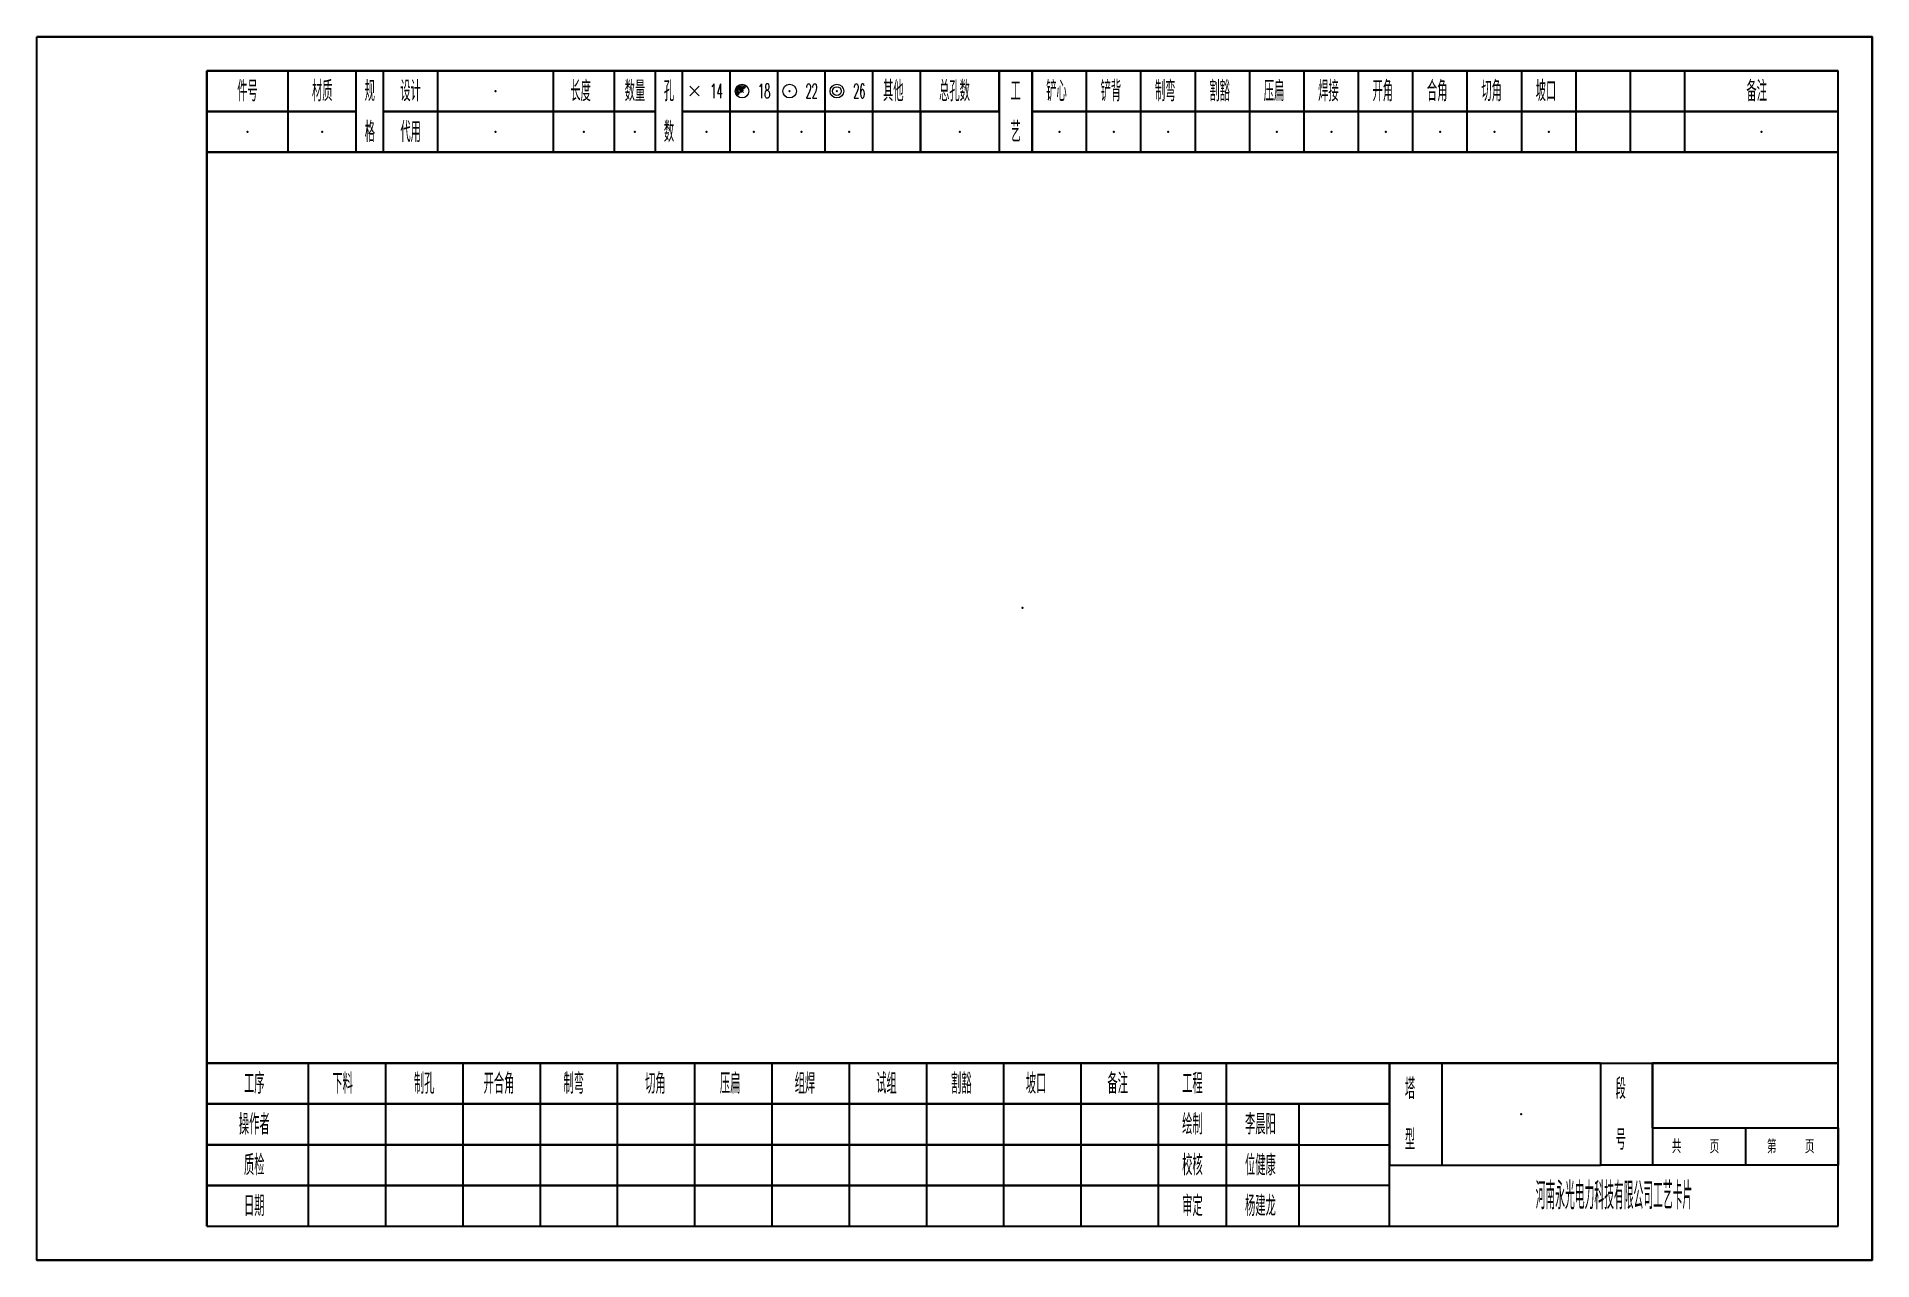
# Model space of a CAD drawing. Header units: inches. Extents: x 0 to 270, y 0 to 180.
import ezdxf
from ezdxf.enums import TextEntityAlignment as Align

# ---------------------------------------------------------------- set-up
doc = ezdxf.new("R2010")
doc.units = ezdxf.units.IN
doc.header["$LTSCALE"] = 20
doc.header["$MEASUREMENT"] = 0
doc.layers.add('4', color=7, linetype='Continuous', lineweight=25)
doc.styles.get("Standard").update_dxf_attribs({"font": 'simplex', "width": 0.7, "bigfont": 'gbhzfs.shx'})

msp = doc.modelspace()

# ---------------------------------------------------------------- linework, layer by layer
at = {"color": 0, "linetype": 'Continuous'}
msp.add_lwpolyline([(0, 180), (270, 180), (270, 0), (0, 0)], close=True, dxfattribs=at)
for p in [(67.5, 172), (31, 166), (42, 166), (67.5, 166), (80.5, 166), (88, 166), (98.5, 166), (105.5, 166), (112.5, 166), (119.5, 166), (135.78, 166), (150.43, 166), (158.43, 166), (166.43, 166), (182.43, 166), (190.43, 166), (198.43, 166), (206.43, 166), (214.43, 166), (222.43, 166), (253.72, 166), (145, 96), (218.34, 21.5)]:
    msp.add_point(p)
at = {"layer": '4', "color": 7, "linetype": 'Continuous', "lineweight": 25}
for p, q in [((270, 180), (0, 180)), ((0, 0), (0, 180)), ((270, 0), (270, 180)), ((25, 175), (25, 5)), ((25, 175), (265, 175)), ((37, 175), (25, 175)), ((25, 169), (25, 175)), ((265, 175), (25, 175)), ((25, 5), (25, 175)), ((37, 169), (37, 175)), ((47, 175), (37, 175)), ((37, 169), (37, 175)), ((47, 169), (47, 175)), ((51, 175), (47, 175)), ((47, 163), (47, 175)), ((59, 175), (51, 175)), ((51, 169), (51, 175)), ((51, 163), (51, 175)), ((59, 169), (59, 175)), ((76, 175), (59, 175)), ((59, 169), (59, 175)), ((76, 169), (76, 175)), ((85, 175), (76, 175)), ((76, 169), (76, 175)), ((85, 169), (85, 175)), ((91, 175), (85, 175)), ((85, 169), (85, 175)), ((91, 169), (91, 175)), ((95, 175), (91, 175)), ((91, 163), (91, 175)), ((95, 163), (95, 175)), ((102, 175), (95, 175)), ((95, 169), (95, 175)), ((102, 169), (102, 175)), ((109, 175), (102, 175)), ((102, 169), (102, 175)), ((109, 169), (109, 175)), ((116, 175), (109, 175)), ((109, 169), (109, 175)), ((116, 169), (116, 175)), ((123, 175), (116, 175)), ((116, 169), (116, 175)), ((123, 169), (123, 175)), ((130, 175), (123, 175)), ((123, 169), (123, 175)), ((130, 169), (130, 175)), ((141.57, 175), (130, 175)), ((130, 169), (130, 175)), ((141.57, 169), (141.57, 175)), ((146.43, 175), (141.57, 175)), ((141.57, 175), (141.57, 163)), ((154.43, 175), (146.43, 175)), ((146.43, 169), (146.43, 175)), ((146.43, 175), (146.43, 163)), ((154.43, 169), (154.43, 175)), ((162.43, 175), (154.43, 175)), ((154.43, 169), (154.43, 175)), ((162.43, 169), (162.43, 175)), ((170.43, 175), (162.43, 175)), ((162.43, 169), (162.43, 175)), ((170.43, 169), (170.43, 175)), ((178.43, 175), (170.43, 175)), ((170.43, 169), (170.43, 175)), ((178.43, 169), (178.43, 175)), ((186.43, 175), (178.43, 175)), ((178.43, 169), (178.43, 175)), ((186.43, 169), (186.43, 175)), ((194.43, 175), (186.43, 175)), ((186.43, 169), (186.43, 175)), ((194.43, 169), (194.43, 175)), ((202.43, 175), (194.43, 175)), ((194.43, 169), (194.43, 175)), ((202.43, 169), (202.43, 175)), ((210.43, 175), (202.43, 175)), ((202.43, 169), (202.43, 175)), ((210.43, 169), (210.43, 175)), ((218.43, 175), (210.43, 175)), ((210.43, 169), (210.43, 175)), ((218.43, 169), (218.43, 175)), ((226.43, 175), (218.43, 175)), ((218.43, 169), (218.43, 175)), ((226.43, 169), (226.43, 175)), ((234.43, 175), (226.43, 175)), ((226.43, 169), (226.43, 175)), ((234.43, 169), (234.43, 175)), ((242.43, 175), (234.43, 175)), ((234.43, 169), (234.43, 175)), ((242.43, 169), (242.43, 175)), ((265, 175), (242.43, 175)), ((242.43, 169), (242.43, 175)), ((265, 5), (265, 175)), ((265, 169), (265, 175)), ((265, 5), (265, 175)), ((25, 169), (37, 169)), ((37, 169), (25, 169)), ((25, 163), (25, 169)), ((37, 169), (47, 169)), ((37, 163), (37, 169)), ((47, 169), (37, 169)), ((37, 163), (37, 169)), ((47, 163), (47, 169)), ((51, 169), (59, 169)), ((59, 169), (51, 169)), ((51, 163), (51, 169)), ((59, 163), (59, 169)), ((59, 169), (76, 169)), ((76, 169), (59, 169)), ((59, 163), (59, 169)), ((76, 163), (76, 169)), ((76, 169), (85, 169)), ((85, 169), (76, 169)), ((76, 163), (76, 169)), ((85, 163), (85, 169)), ((85, 169), (91, 169)), ((91, 169), (85, 169)), ((85, 163), (85, 169)), ((91, 163), (91, 169)), ((95, 169), (102, 169)), ((102, 169), (95, 169)), ((95, 163), (95, 169)), ((102, 163), (102, 169)), ((102, 169), (109, 169)), ((109, 169), (102, 169)), ((102, 163), (102, 169)), ((109, 163), (109, 169)), ((109, 169), (116, 169)), ((116, 169), (109, 169)), ((109, 163), (109, 169)), ((116, 163), (116, 169)), ((116, 169), (123, 169)), ((123, 169), (116, 169)), ((116, 163), (116, 169)), ((123, 163), (123, 169)), ((123, 169), (130, 169)), ((130, 169), (123, 169)), ((123, 163), (123, 169)), ((130, 163), (130, 169)), ((130, 169), (141.57, 169)), ((141.57, 169), (130, 169)), ((130, 169), (130, 163)), ((141.57, 169), (141.57, 163)), ((146.43, 169), (154.43, 169)), ((154.43, 169), (146.43, 169)), ((146.43, 163), (146.43, 169)), ((154.43, 163), (154.43, 169)), ((154.43, 169), (162.43, 169)), ((162.43, 169), (154.43, 169)), ((154.43, 163), (154.43, 169)), ((162.43, 163), (162.43, 169)), ((162.43, 169), (170.43, 169)), ((170.43, 169), (162.43, 169)), ((162.43, 163), (162.43, 169)), ((170.43, 163), (170.43, 169)), ((170.43, 169), (178.43, 169)), ((178.43, 169), (170.43, 169)), ((170.43, 163), (170.43, 169)), ((178.43, 163), (178.43, 169)), ((178.43, 169), (186.43, 169)), ((186.43, 169), (178.43, 169)), ((178.43, 163), (178.43, 169)), ((186.43, 163), (186.43, 169)), ((186.43, 169), (194.43, 169)), ((194.43, 169), (186.43, 169)), ((186.43, 163), (186.43, 169)), ((194.43, 163), (194.43, 169)), ((194.43, 169), (202.43, 169)), ((202.43, 169), (194.43, 169)), ((194.43, 163), (194.43, 169)), ((202.43, 163), (202.43, 169)), ((202.43, 169), (210.43, 169)), ((210.43, 169), (202.43, 169)), ((202.43, 163), (202.43, 169)), ((210.43, 163), (210.43, 169)), ((218.43, 169), (210.43, 169)), ((210.43, 163), (210.43, 169)), ((210.43, 169), (218.43, 169)), ((218.43, 163), (218.43, 169)), ((226.43, 169), (218.43, 169)), ((218.43, 163), (218.43, 169)), ((218.43, 169), (226.43, 169)), ((226.43, 163), (226.43, 169)), ((226.43, 169), (234.43, 169)), ((234.43, 169), (226.43, 169)), ((226.43, 163), (226.43, 169)), ((234.43, 163), (234.43, 169)), ((234.43, 169), (242.43, 169)), ((242.43, 169), (234.43, 169)), ((234.43, 163), (234.43, 169)), ((242.43, 163), (242.43, 169)), ((242.43, 169), (265, 169)), ((265, 169), (242.43, 169)), ((242.43, 163), (242.43, 169)), ((265, 163), (265, 169)), ((25, 163), (37, 163)), ((265, 163), (25, 163)), ((25, 29), (25, 163)), ((37, 163), (47, 163)), ((47, 163), (51, 163)), ((51, 163), (59, 163)), ((59, 163), (76, 163)), ((76, 163), (85, 163)), ((85, 163), (91, 163)), ((91, 163), (95, 163)), ((95, 163), (102, 163)), ((102, 163), (109, 163)), ((109, 163), (116, 163)), ((116, 163), (123, 163)), ((123, 163), (130, 163)), ((130, 163), (141.57, 163)), ((141.57, 163), (146.43, 163)), ((146.43, 163), (154.43, 163)), ((154.43, 163), (162.43, 163)), ((162.43, 163), (170.43, 163)), ((170.43, 163), (178.43, 163)), ((178.43, 163), (186.43, 163)), ((186.43, 163), (194.43, 163)), ((194.43, 163), (202.43, 163)), ((202.43, 163), (210.43, 163)), ((210.43, 163), (218.43, 163)), ((218.43, 163), (226.43, 163)), ((226.43, 163), (234.43, 163)), ((234.43, 163), (242.43, 163)), ((242.43, 163), (265, 163)), ((265, 29), (265, 163)), ((40, 29), (25, 29)), ((25, 23), (25, 29)), ((25, 29), (265, 29)), ((40, 23), (40, 29)), ((51.36, 29), (40, 29)), ((40, 23), (40, 29)), ((51.36, 23), (51.36, 29)), ((62.73, 29), (51.36, 29)), ((51.36, 23), (51.36, 29)), ((62.73, 23), (62.73, 29)), ((74.09, 29), (62.73, 29)), ((62.73, 23), (62.73, 29)), ((74.09, 23), (74.09, 29)), ((85.45, 29), (74.09, 29)), ((74.09, 23), (74.09, 29)), ((85.45, 23), (85.45, 29)), ((96.82, 29), (85.45, 29)), ((85.45, 23), (85.45, 29)), ((96.82, 23), (96.82, 29)), ((108.18, 29), (96.82, 29)), ((96.82, 23), (96.82, 29)), ((108.18, 23), (108.18, 29)), ((119.55, 29), (108.18, 29)), ((108.18, 23), (108.18, 29)), ((119.55, 23), (119.55, 29)), ((130.91, 29), (119.55, 29)), ((119.55, 23), (119.55, 29)), ((130.91, 23), (130.91, 29)), ((142.27, 29), (130.91, 29)), ((130.91, 23), (130.91, 29)), ((142.27, 23), (142.27, 29)), ((153.64, 29), (142.27, 29)), ((142.27, 23), (142.27, 29)), ((153.64, 23), (153.64, 29)), ((165, 29), (153.64, 29)), ((153.64, 23), (153.64, 29)), ((175, 29), (165, 29)), ((165, 23), (165, 29)), ((165, 23), (165, 29)), ((175, 23), (175, 29)), ((199, 29), (175, 29)), ((175, 23), (175, 29)), ((199, 23), (199, 29)), ((206.67, 29), (199, 29)), ((199, 29), (199, 14)), ((230, 29), (206.67, 29)), ((206.67, 29), (206.67, 14)), ((206.67, 29), (206.67, 14)), ((230, 29), (237.67, 29)), ((230, 29), (230, 14)), ((230, 29), (230, 14)), ((265, 29), (237.67, 29)), ((237.67, 19.49), (237.67, 29)), ((237.67, 29), (237.67, 14)), ((265, 19.49), (265, 29)), ((40, 23), (25, 23)), ((25, 17), (25, 23)), ((25, 23), (40, 23)), ((40, 17), (40, 23)), ((51.36, 23), (40, 23)), ((40, 17), (40, 23)), ((40, 23), (51.36, 23)), ((51.36, 17), (51.36, 23)), ((62.73, 23), (51.36, 23)), ((51.36, 17), (51.36, 23)), ((51.36, 23), (62.73, 23)), ((62.73, 17), (62.73, 23)), ((74.09, 23), (62.73, 23)), ((62.73, 17), (62.73, 23)), ((62.73, 23), (74.09, 23)), ((74.09, 17), (74.09, 23)), ((85.45, 23), (74.09, 23)), ((74.09, 17), (74.09, 23)), ((74.09, 23), (85.45, 23)), ((85.45, 17), (85.45, 23)), ((96.82, 23), (85.45, 23)), ((85.45, 17), (85.45, 23)), ((85.45, 23), (96.82, 23)), ((96.82, 17), (96.82, 23)), ((108.18, 23), (96.82, 23)), ((96.82, 17), (96.82, 23)), ((96.82, 23), (108.18, 23)), ((108.18, 17), (108.18, 23)), ((119.55, 23), (108.18, 23)), ((108.18, 17), (108.18, 23)), ((108.18, 23), (119.55, 23)), ((119.55, 17), (119.55, 23)), ((130.91, 23), (119.55, 23)), ((119.55, 17), (119.55, 23)), ((119.55, 23), (130.91, 23)), ((130.91, 17), (130.91, 23)), ((142.27, 23), (130.91, 23)), ((130.91, 17), (130.91, 23)), ((130.91, 23), (142.27, 23)), ((142.27, 17), (142.27, 23)), ((153.64, 23), (142.27, 23)), ((142.27, 17), (142.27, 23)), ((142.27, 23), (153.64, 23)), ((153.64, 17), (153.64, 23)), ((165, 23), (153.64, 23)), ((153.64, 17), (153.64, 23)), ((153.64, 23), (165, 23)), ((165, 23), (175, 23)), ((175, 23), (165, 23)), ((165, 17), (165, 23)), ((165, 17), (165, 23)), ((175, 23), (199, 23)), ((175, 17), (175, 23)), ((185.71, 23), (175, 23)), ((175, 17), (175, 23)), ((199, 23), (185.71, 23)), ((185.71, 17), (185.71, 23)), ((185.71, 17), (185.71, 23)), ((199, 17), (199, 23)), ((237.67, 19.49), (265, 19.49)), ((237.67, 19.49), (251.33, 19.49)), ((237.67, 19.49), (237.67, 14)), ((251.33, 19.49), (251.33, 14)), ((251.33, 19.49), (265, 19.49)), ((251.33, 19.49), (251.33, 14)), ((265, 19.49), (265, 14)), ((40, 17), (25, 17)), ((25, 11), (25, 17)), ((25, 17), (40, 17)), ((40, 11), (40, 17)), ((51.36, 17), (40, 17)), ((40, 11), (40, 17)), ((40, 17), (51.36, 17)), ((51.36, 11), (51.36, 17)), ((62.73, 17), (51.36, 17)), ((51.36, 11), (51.36, 17)), ((51.36, 17), (62.73, 17)), ((62.73, 11), (62.73, 17)), ((74.09, 17), (62.73, 17)), ((62.73, 11), (62.73, 17)), ((62.73, 17), (74.09, 17)), ((74.09, 11), (74.09, 17)), ((85.45, 17), (74.09, 17)), ((74.09, 11), (74.09, 17)), ((74.09, 17), (85.45, 17)), ((85.45, 11), (85.45, 17)), ((96.82, 17), (85.45, 17)), ((85.45, 11), (85.45, 17)), ((85.45, 17), (96.82, 17)), ((96.82, 11), (96.82, 17)), ((108.18, 17), (96.82, 17)), ((96.82, 11), (96.82, 17)), ((96.82, 17), (108.18, 17)), ((108.18, 11), (108.18, 17)), ((119.55, 17), (108.18, 17)), ((108.18, 11), (108.18, 17)), ((108.18, 17), (119.55, 17)), ((119.55, 11), (119.55, 17)), ((130.91, 17), (119.55, 17)), ((119.55, 11), (119.55, 17)), ((119.55, 17), (130.91, 17)), ((130.91, 11), (130.91, 17)), ((142.27, 17), (130.91, 17)), ((130.91, 11), (130.91, 17)), ((130.91, 17), (142.27, 17)), ((142.27, 11), (142.27, 17)), ((153.64, 17), (142.27, 17)), ((142.27, 11), (142.27, 17)), ((142.27, 17), (153.64, 17)), ((153.64, 11), (153.64, 17)), ((165, 17), (153.64, 17)), ((153.64, 11), (153.64, 17)), ((153.64, 17), (165, 17)), ((165, 17), (175, 17)), ((175, 17), (165, 17)), ((165, 11), (165, 17)), ((165, 11), (165, 17)), ((175, 11), (175, 17)), ((175, 17), (185.71, 17)), ((185.71, 17), (175, 17)), ((175, 11), (175, 17)), ((185.71, 17), (199, 17)), ((185.71, 11), (185.71, 17)), ((185.71, 17), (199, 17)), ((185.71, 11), (185.71, 17)), ((199, 11), (199, 17)), ((199, 14), (206.67, 14)), ((206.67, 14), (230, 14)), ((237.67, 14), (230, 14)), ((251.33, 14), (237.67, 14)), ((265, 14), (251.33, 14)), ((40, 11), (25, 11)), ((25, 5), (25, 11)), ((25, 11), (40, 11)), ((40, 5), (40, 11)), ((40, 11), (51.36, 11)), ((51.36, 11), (40, 11)), ((40, 5), (40, 11)), ((51.36, 11), (62.73, 11)), ((51.36, 5), (51.36, 11)), ((62.73, 11), (51.36, 11)), ((51.36, 5), (51.36, 11)), ((62.73, 11), (74.09, 11)), ((62.73, 5), (62.73, 11)), ((74.09, 11), (62.73, 11)), ((62.73, 5), (62.73, 11)), ((74.09, 11), (85.45, 11)), ((74.09, 5), (74.09, 11)), ((85.45, 11), (74.09, 11)), ((74.09, 5), (74.09, 11)), ((85.45, 11), (96.82, 11)), ((85.45, 5), (85.45, 11)), ((96.82, 11), (85.45, 11)), ((85.45, 5), (85.45, 11)), ((96.82, 11), (108.18, 11)), ((96.82, 5), (96.82, 11)), ((108.18, 11), (96.82, 11)), ((96.82, 5), (96.82, 11)), ((108.18, 11), (119.55, 11)), ((108.18, 5), (108.18, 11)), ((119.55, 11), (108.18, 11)), ((108.18, 5), (108.18, 11)), ((119.55, 11), (130.91, 11)), ((119.55, 5), (119.55, 11)), ((130.91, 11), (119.55, 11)), ((119.55, 5), (119.55, 11)), ((130.91, 11), (142.27, 11)), ((130.91, 5), (130.91, 11)), ((142.27, 11), (130.91, 11)), ((130.91, 5), (130.91, 11)), ((142.27, 11), (153.64, 11)), ((142.27, 5), (142.27, 11)), ((153.64, 11), (142.27, 11)), ((142.27, 5), (142.27, 11)), ((153.64, 11), (165, 11)), ((153.64, 5), (153.64, 11)), ((165, 11), (153.64, 11)), ((153.64, 5), (153.64, 11)), ((165, 11), (175, 11)), ((175, 11), (165, 11)), ((165, 5), (165, 11)), ((165, 5), (165, 11)), ((175, 5), (175, 11)), ((175, 11), (185.71, 11)), ((185.71, 11), (175, 11)), ((175, 5), (175, 11)), ((199, 11), (185.71, 11)), ((199, 11), (185.71, 11)), ((185.71, 5), (185.71, 11)), ((185.71, 5), (185.71, 11)), ((199, 5), (199, 11)), ((25, 5), (265, 5)), ((25, 5), (40, 5)), ((25, 5), (265, 5)), ((40, 5), (51.36, 5)), ((51.36, 5), (62.73, 5)), ((62.73, 5), (74.09, 5)), ((74.09, 5), (85.45, 5)), ((85.45, 5), (96.82, 5)), ((96.82, 5), (108.18, 5)), ((108.18, 5), (119.55, 5)), ((119.55, 5), (130.91, 5)), ((130.91, 5), (142.27, 5)), ((142.27, 5), (153.64, 5)), ((153.64, 5), (165, 5)), ((165, 5), (175, 5)), ((175, 5), (185.71, 5)), ((185.71, 5), (199, 5)), ((0, 0), (270, 0))]:
    msp.add_line(p, q, dxfattribs=at)
at = {"layer": '4', "color": 1, "linetype": 'Continuous', "lineweight": 13}
for p, q in [((96.05, 171.3), (97.45, 172.7)), ((96.05, 172.7), (97.45, 171.3))]:
    msp.add_line(p, q, dxfattribs=at)
at = {"layer": '4', "color": 7, "linetype": 'Continuous', "lineweight": 0}
for p, q in [((103.55, 171.8), (103.95, 172.2)), ((103.55, 172.2), (103.95, 171.8))]:
    msp.add_line(p, q, dxfattribs=at)
at = {"layer": '4', "color": 7, "linetype": 'Continuous', "lineweight": 13}
for p, q in [((110.65, 171.9), (110.85, 172.1)), ((110.85, 171.9), (110.65, 172.1)), ((117.6, 171.9), (117.8, 172.1)), ((117.8, 171.9), (117.6, 172.1))]:
    msp.add_line(p, q, dxfattribs=at)
for centre, radius in [((103.75, 172), 1), ((110.75, 172), 1), ((117.7, 172), 1), ((117.7, 172), 0.65)]:
    msp.add_circle(centre, radius, dxfattribs=at)
for radius in [0.9, 0.7, 0.5, 0.3, 0.1]:
    msp.add_arc((103.75, 172), radius, 45, 225, dxfattribs=at)

# ---------------------------------------------------------------- texts
at = {"layer": '4', "color": 7, "linetype": 'Continuous', "lineweight": 25}
for s, height, width, p in [('件号', 3, 0.7, (31, 172)), ('材质', 3, 0.7, (42, 172)), ('规', 3, 0.7, (49, 172)), ('设计', 3, 0.7, (55, 172)), ('长度', 3, 0.7, (80, 172)), ('数量', 3, 0.7, (88, 172)), ('孔', 3, 0.7, (93, 172)), ('14', 2.1, 0.5, (100, 172)), ('18', 2.1, 0.5, (107, 172)), ('22', 2.1, 0.5, (114, 172)), ('26', 2.1, 0.5, (121, 172)), ('其他', 3, 0.7, (126, 172)), ('总孔数', 3, 0.7, (135, 172)), ('工', 3, 0.7, (144, 172)), ('铲心', 3, 0.7, (150, 172)), ('铲背', 3, 0.7, (158, 172)), ('制弯', 3, 0.7, (166, 172)), ('割豁', 3, 0.7, (174, 172)), ('压扁', 3, 0.7, (182, 172)), ('焊接', 3, 0.7, (190, 172)), ('开角', 3, 0.7, (198, 172)), ('合角', 3, 0.7, (206, 172)), ('切角', 3, 0.7, (214, 172)), ('坡口', 3, 0.7, (222, 172)), ('备注', 3, 0.7, (253, 172)), ('格', 3, 0.7, (49, 166)), ('代用', 3, 0.7, (55, 166)), ('数', 3, 0.7, (93, 166)), ('艺', 3, 0.7, (144, 166)), ('工序', 3, 0.7, (32, 26)), ('下料', 3, 0.7, (45, 26)), ('制孔', 3, 0.7, (57, 26)), ('开合角', 3, 0.7, (68, 26)), ('制弯', 3, 0.7, (79, 26)), ('切角', 3, 0.7, (91, 26)), ('压扁', 3, 0.7, (102, 26)), ('组焊', 3, 0.7, (113, 26)), ('试组', 3, 0.7, (125, 26)), ('割豁', 3, 0.7, (136, 26)), ('坡口', 3, 0.7, (147, 26)), ('备注', 3, 0.7, (159, 26)), ('工程', 3, 0.7, (170, 26)), ('塔', 3, 0.7, (202, 25.25)), ('段', 3, 0.7, (233, 25.25)), ('操作者', 3, 0.7, (32, 20)), ('绘制', 3, 0.7, (170, 20)), ('李晨阳', 3, 0.7, (180, 20)), ('型', 3, 0.7, (202, 17.75)), ('号', 3, 0.7, (233, 17.75)), ('共    页', 2, 0.7, (244, 16.74)), ('第    页', 2, 0.7, (258, 16.74)), ('质检', 3, 0.7, (32, 14)), ('校核', 3, 0.7, (170, 14)), ('位健康', 3, 0.7, (180, 14)), ('河南永光电力科技有限公司工艺卡片', 4, 0.5, (232, 9.5)), ('日期', 3, 0.7, (32, 8)), ('审定', 3, 0.7, (170, 8)), ('杨建龙', 3, 0.7, (180, 8))]:
    msp.add_text(s, height=height, dxfattribs=dict(at, width=width)).set_placement(p, align=Align.MIDDLE_CENTER)

doc.saveas('drawing.dxf')
